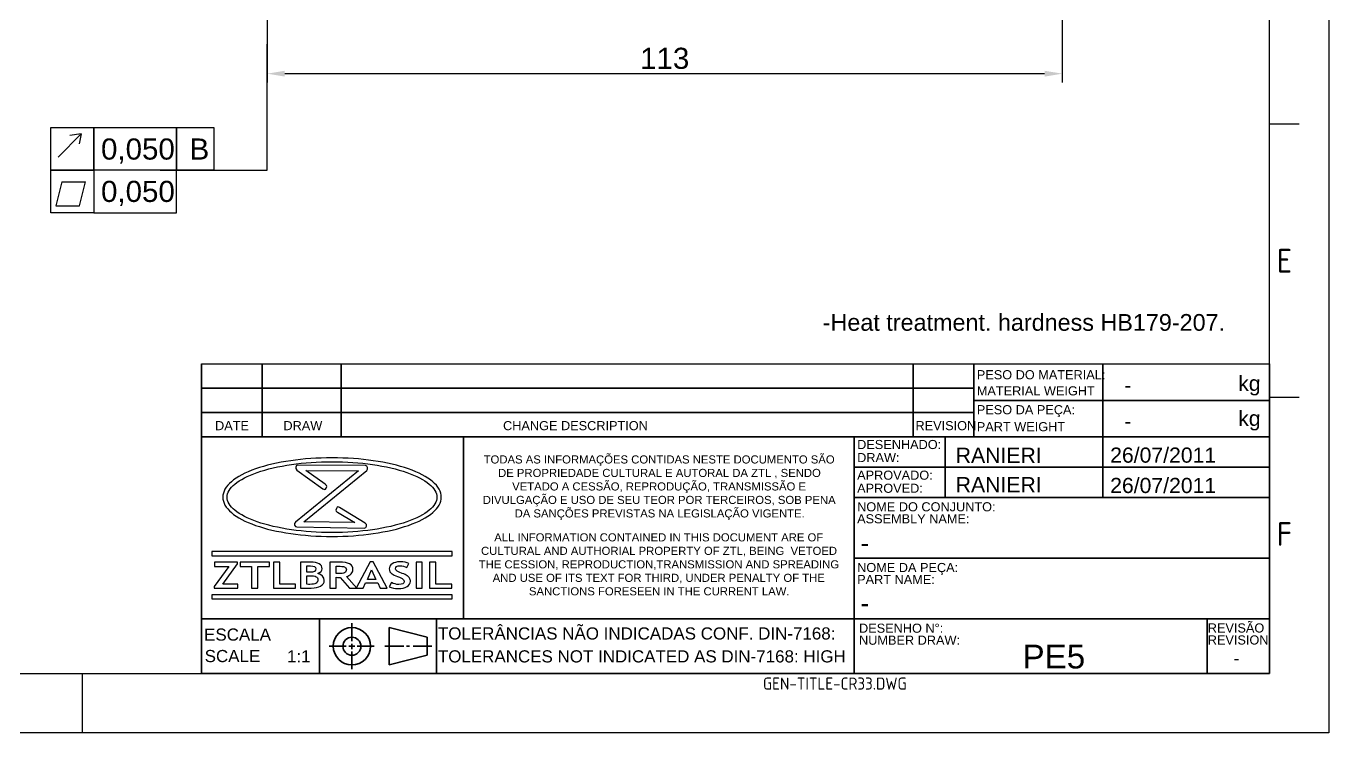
# Model space of a CAD drawing. Header units: millimetres. Extents: x 2469 to 2824, y 1131 to 1382.
# Drawn here: x 2638.5 to 2823.7, y 1131.1 to 1231.5 of the extents above; entities that cross this region are included whole.
import ezdxf
from ezdxf.enums import TextEntityAlignment as Align

# ---------------------------------------------------------------- set-up
doc = ezdxf.new("R2010")
doc.units = ezdxf.units.MM
doc.linetypes.add('ACAD_ISO02W100', pattern=[15, 12, -3])
doc.linetypes.add('ACAD_ISO05W100', pattern=[33, 24, -3, 0, -3, 0, -3])
for name, color, linetype, lineweight in [('AM_5', 5, 'Continuous', 25), ('AM_8', 40, 'ACAD_ISO02W100', 35), ('AM_BOR', 2, 'ACAD_ISO05W100', 35)]:
    doc.layers.add(name, color=color, linetype=linetype, lineweight=lineweight)
doc.layers.add('Camada 1', color=7, linetype='Continuous')
doc.styles.add('ACISOTS', font='isocp.shx', dxfattribs={"height": 1})
doc.styles.get("Standard").update_dxf_attribs({"font": 'arial.ttf'})
doc.dimstyles.new('ISO-25', dxfattribs={"dimtxt": 3, "dimasz": 2.5, "dimexe": 1.25, "dimexo": 0.625, "dimtad": 1, "dimtxsty": 'Standard', "dimcen": 2.5, "dimadec": 0, "dimazin": 0, "dimtfac": 1, "dimtmove": 0, "dimatfit": 3, "dimfxl": 1, "dimarcsym": 0})

# ---------------------------------------------------------------- blocks, each defined once
blk = doc.blocks.new('A3 ZTL')
for p, q in [((401.17, 9.78), (401.17, 280.82)), ((19.57, 9.78), (401.17, 9.78))]:
    blk.add_line(p, q)
at = {"layer": 'AM_BOR', "color": 135, "linetype": 'Continuous', "lineweight": 25}
for p, q in [((410.96, 290.61), (410.96, 0)), ((410.96, 0), (0, 0))]:
    blk.add_line(p, q, dxfattribs=at)
at = {"layer": 'AM_BOR', "color": 135, "lineweight": 25}
for p, q in [((406.07, 100.29), (401.17, 100.29)), ((406.07, 55.28), (401.17, 55.28)), ((205.48, 9.78), (205.48, 0))]:
    blk.add_line(p, q, dxfattribs=at)
at = {"layer": 'AM_BOR', "color": 135, "lineweight": 25, "style": 'ACISOTS'}
for s, p in [('E', (403.62, 77.79)), ('F', (403.62, 32.78))]:
    blk.add_text(s, height=3.91, dxfattribs=at).set_placement(p, align=Align.MIDDLE)
blk = doc.blocks.new('*D39')
at = {"layer": 'AM_5', "color": 0, "lineweight": -2, "transparency": 16777216}
for p, q in [((2785.8, 1262.99), (2785.8, 1223.49)), ((2672.8, 1234.63), (2672.8, 1223.49)), ((2675.3, 1224.74), (2783.3, 1224.74))]:
    blk.add_line(p, q, dxfattribs=at)
at = {"layer": 'AM_5', "color": 0, "transparency": 16777216}
for points in [[(2675.3, 1225.15), (2675.3, 1224.32), (2672.8, 1224.74)], [(2783.3, 1225.15), (2783.3, 1224.32), (2785.8, 1224.74)]]:
    blk.add_solid(points, dxfattribs=at)
at = {"layer": 'Defpoints', "color": 0, "transparency": 16777216}
for p in [(2785.8, 1263.62), (2672.8, 1235.26), (2785.8, 1224.74)]:
    blk.add_point(p, dxfattribs=at)
at = {"layer": 'AM_5', "color": 0, "transparency": 16777216, "insert": (2729.3, 1226.9), "char_height": 3, "attachment_point": 5}
blk.add_mtext('113', dxfattribs=at)

msp = doc.modelspace()

# ---------------------------------------------------------------- linework, layer by layer
at = {"linetype": 'Continuous'}
msp.add_line((2663.474, 1183.491), (2815.272, 1183.491), dxfattribs=at)
at = {"layer": 'AM_5'}
for p, q in [((2672.805, 1211.043), (2672.805, 1228.925)), ((2657.605, 1211.043), (2672.805, 1211.043))]:
    msp.add_line(p, q, dxfattribs=at)
at = {"layer": 'AM_5', "lineweight": 25}
for p, q in [((2646.339, 1216.191), (2643.097, 1212.869)), ((2646.339, 1216.191), (2644.749, 1215.957)), ((2646.339, 1216.191), (2646.084, 1214.76)), ((2643.585, 1209.353), (2642.74, 1205.973)), ((2643.585, 1209.353), (2646.965, 1209.353)), ((2646.12, 1205.973), (2646.965, 1209.353)), ((2642.74, 1205.973), (2646.12, 1205.973))]:
    msp.add_line(p, q, dxfattribs=at)
for points in [[(2642.064, 1217.078), (2648.148, 1217.078), (2648.148, 1211.043), (2642.064, 1211.043)], [(2648.148, 1217.078), (2659.921, 1217.078), (2659.921, 1211.043), (2648.148, 1211.043)], [(2659.921, 1217.078), (2665.205, 1217.078), (2665.205, 1211.043), (2659.921, 1211.043)], [(2642.064, 1211.043), (2648.148, 1211.043), (2648.148, 1204.959), (2642.064, 1204.959)], [(2648.148, 1204.959), (2659.921, 1204.959), (2659.921, 1211.043), (2648.148, 1211.043)]]:
    msp.add_lwpolyline(points, close=True, dxfattribs=at)
at = {"layer": 'AM_8', "color": 0, "linetype": 'Continuous'}
for p, q in [((2663.474, 1183.491), (2663.474, 1139.504)), ((2672.099, 1183.491), (2672.099, 1173.141)), ((2683.311, 1183.491), (2683.311, 1173.141)), ((2764.599, 1183.491), (2764.599, 1173.141)), ((2773.224, 1173.141), (2773.224, 1183.491)), ((2791.553, 1183.491), (2791.553, 1178.316)), ((2815.272, 1139.504), (2815.272, 1183.491)), ((2773.224, 1180.041), (2663.474, 1180.041)), ((2773.224, 1178.316), (2815.272, 1178.316)), ((2791.553, 1178.316), (2791.553, 1173.141)), ((2663.474, 1176.591), (2773.224, 1176.591)), ((2663.474, 1173.141), (2754.898, 1173.141)), ((2700.688, 1173.141), (2700.688, 1147.267)), ((2754.898, 1173.141), (2815.272, 1173.141)), ((2756.214, 1173.141), (2756.214, 1156.754)), ((2769.145, 1173.173), (2769.145, 1164.548)), ((2791.553, 1173.141), (2791.553, 1164.517)), ((2756.214, 1168.829), (2815.272, 1168.829)), ((2756.214, 1164.517), (2815.272, 1164.517)), ((2756.214, 1156.754), (2756.214, 1147.267)), ((2756.214, 1155.892), (2815.272, 1155.892)), ((2754.898, 1147.267), (2663.474, 1147.267)), ((2680.236, 1147.267), (2680.236, 1139.504)), ((2684.832, 1146.644), (2684.832, 1144.085)), ((2696.845, 1147.267), (2696.845, 1139.504)), ((2754.898, 1147.267), (2806.647, 1147.267)), ((2756.214, 1139.504), (2756.214, 1147.267)), ((2806.379, 1147.267), (2806.379, 1139.504)), ((2815.272, 1147.267), (2806.647, 1147.267)), ((2695.554, 1144.665), (2690.128, 1146.041)), ((2690.128, 1146.041), (2690.128, 1140.731)), ((2695.554, 1144.665), (2695.554, 1142.106)), ((2681.588, 1143.386), (2684.023, 1143.386)), ((2684.393, 1143.386), (2685.25, 1143.386)), ((2684.832, 1143.729), (2684.832, 1142.965)), ((2685.579, 1143.386), (2687.999, 1143.386)), ((2689.537, 1143.386), (2692.204, 1143.386)), ((2692.615, 1143.386), (2693.044, 1143.386)), ((2693.541, 1143.386), (2696.183, 1143.386)), ((2684.832, 1142.622), (2684.832, 1140.127)), ((2695.554, 1142.106), (2690.128, 1140.731)), ((2663.474, 1139.504), (2815.272, 1139.504))]:
    msp.add_line(p, q, dxfattribs=at)
for radius in [2.655, 1.28]:
    msp.add_circle((2684.832, 1143.386), radius, dxfattribs=at)
at = {"layer": 'Camada 1'}
for points, knots in [([(2682.009, 1170.154), (2684.082, 1170.154), (2686.063, 1170.009), (2687.873, 1169.746), (2687.873, 1169.746), (2689.754, 1169.473), (2691.451, 1169.072), (2692.874, 1168.576), (2692.874, 1168.576), (2694.334, 1168.066), (2695.513, 1167.451), (2696.319, 1166.762), (2696.319, 1166.762), (2697.103, 1166.092), (2697.536, 1165.35), (2697.536, 1164.567), (2697.536, 1164.567), (2697.536, 1163.783), (2697.103, 1163.041), (2696.319, 1162.371), (2696.319, 1162.371), (2695.513, 1161.682), (2694.334, 1161.067), (2692.874, 1160.557), (2692.874, 1160.557), (2691.451, 1160.06), (2689.754, 1159.66), (2687.873, 1159.387), (2687.873, 1159.387), (2686.063, 1159.124), (2684.082, 1158.979), (2682.009, 1158.979), (2682.009, 1158.979), (2679.936, 1158.979), (2677.955, 1159.124), (2676.145, 1159.387), (2676.145, 1159.387), (2674.264, 1159.66), (2672.567, 1160.06), (2671.145, 1160.557), (2671.145, 1160.557), (2669.684, 1161.067), (2668.506, 1161.682), (2667.7, 1162.371), (2667.7, 1162.371), (2666.915, 1163.041), (2666.482, 1163.783), (2666.482, 1164.567), (2666.482, 1164.567), (2666.482, 1165.35), (2666.915, 1166.092), (2667.7, 1166.762), (2667.7, 1166.762), (2668.506, 1167.451), (2669.684, 1168.066), (2671.145, 1168.576), (2671.145, 1168.576), (2672.567, 1169.072), (2674.264, 1169.473), (2676.145, 1169.746), (2676.145, 1169.746), (2677.955, 1170.009), (2679.936, 1170.154), (2682.009, 1170.154)], [0, 0, 0, 0, 0.0588235, 0.0588235, 0.0588235, 0.0588235, 0.1176471, 0.1176471, 0.1176471, 0.1176471, 0.1764706, 0.1764706, 0.1764706, 0.1764706, 0.2352941, 0.2352941, 0.2352941, 0.2352941, 0.2941176, 0.2941176, 0.2941176, 0.2941176, 0.3529412, 0.3529412, 0.3529412, 0.3529412, 0.4117647, 0.4117647, 0.4117647, 0.4117647, 0.4705882, 0.4705882, 0.4705882, 0.4705882, 0.5294118, 0.5294118, 0.5294118, 0.5294118, 0.5882353, 0.5882353, 0.5882353, 0.5882353, 0.6470588, 0.6470588, 0.6470588, 0.6470588, 0.7058824, 0.7058824, 0.7058824, 0.7058824, 0.7647059, 0.7647059, 0.7647059, 0.7647059, 0.8235294, 0.8235294, 0.8235294, 0.8235294, 0.8823529, 0.8823529, 0.8823529, 0.8823529, 1, 1, 1, 1]), ([(2682.009, 1169.603), (2679.972, 1169.603), (2678.029, 1169.461), (2676.257, 1169.204), (2676.257, 1169.204), (2674.415, 1168.938), (2672.758, 1168.547), (2671.371, 1168.063), (2671.371, 1168.063), (2670.022, 1167.592), (2668.935, 1167.036), (2668.195, 1166.425), (2668.195, 1166.425), (2667.492, 1165.845), (2667.104, 1165.217), (2667.104, 1164.567), (2667.104, 1164.567), (2667.104, 1163.916), (2667.492, 1163.288), (2668.195, 1162.708), (2668.195, 1162.708), (2668.935, 1162.097), (2670.022, 1161.541), (2671.371, 1161.07), (2671.371, 1161.07), (2672.758, 1160.586), (2674.415, 1160.195), (2676.257, 1159.929), (2676.257, 1159.929), (2678.029, 1159.672), (2679.972, 1159.53), (2682.009, 1159.53), (2682.009, 1159.53), (2684.046, 1159.53), (2685.989, 1159.672), (2687.762, 1159.929), (2687.762, 1159.929), (2689.603, 1160.195), (2691.26, 1160.586), (2692.647, 1161.07), (2692.647, 1161.07), (2693.996, 1161.541), (2695.083, 1162.097), (2695.824, 1162.708), (2695.824, 1162.708), (2696.527, 1163.288), (2696.915, 1163.916), (2696.915, 1164.567), (2696.915, 1164.567), (2696.915, 1165.217), (2696.527, 1165.845), (2695.824, 1166.425), (2695.824, 1166.425), (2695.083, 1167.036), (2693.996, 1167.592), (2692.647, 1168.063), (2692.647, 1168.063), (2691.26, 1168.547), (2689.603, 1168.938), (2687.762, 1169.204), (2687.762, 1169.204), (2685.989, 1169.461), (2684.046, 1169.603), (2682.009, 1169.603)], [0, 0, 0, 0, 0.0588235, 0.0588235, 0.0588235, 0.0588235, 0.1176471, 0.1176471, 0.1176471, 0.1176471, 0.1764706, 0.1764706, 0.1764706, 0.1764706, 0.2352941, 0.2352941, 0.2352941, 0.2352941, 0.2941176, 0.2941176, 0.2941176, 0.2941176, 0.3529412, 0.3529412, 0.3529412, 0.3529412, 0.4117647, 0.4117647, 0.4117647, 0.4117647, 0.4705882, 0.4705882, 0.4705882, 0.4705882, 0.5294118, 0.5294118, 0.5294118, 0.5294118, 0.5882353, 0.5882353, 0.5882353, 0.5882353, 0.6470588, 0.6470588, 0.6470588, 0.6470588, 0.7058824, 0.7058824, 0.7058824, 0.7058824, 0.7647059, 0.7647059, 0.7647059, 0.7647059, 0.8235294, 0.8235294, 0.8235294, 0.8235294, 0.8823529, 0.8823529, 0.8823529, 0.8823529, 1, 1, 1, 1]), ([(2680.718, 1165.756), (2680.718, 1165.756), (2676.998, 1168.422), (2676.998, 1168.422), (2676.998, 1168.422), (2676.721, 1168.62), (2676.833, 1169.124), (2677.16, 1169.121), (2677.16, 1169.121), (2677.16, 1169.121), (2686.767, 1169.044), (2686.767, 1169.044), (2686.767, 1169.044), (2687.082, 1169.042), (2687.199, 1168.566), (2686.942, 1168.356), (2686.942, 1168.356), (2686.942, 1168.356), (2677.998, 1161.069), (2677.998, 1161.069), (2677.998, 1161.069), (2677.998, 1161.069), (2685.247, 1160.953), (2685.247, 1160.953), (2685.247, 1160.953), (2685.247, 1160.953), (2682.809, 1162.422), (2682.809, 1162.422), (2682.809, 1162.422), (2682.648, 1162.518), (2682.488, 1162.615), (2682.628, 1162.95), (2682.628, 1162.95), (2682.768, 1163.285), (2682.928, 1163.189), (2683.088, 1163.092), (2683.088, 1163.092), (2683.088, 1163.092), (2686.744, 1160.89), (2686.744, 1160.89), (2686.744, 1160.89), (2687.043, 1160.71), (2686.937, 1160.173), (2686.6, 1160.179), (2686.6, 1160.179), (2686.6, 1160.179), (2676.993, 1160.333), (2676.993, 1160.333), (2676.993, 1160.333), (2676.678, 1160.338), (2676.563, 1160.812), (2676.82, 1161.021), (2676.82, 1161.021), (2676.82, 1161.021), (2685.755, 1168.3), (2685.755, 1168.3), (2685.755, 1168.3), (2685.755, 1168.3), (2678.308, 1168.36), (2678.308, 1168.36), (2678.308, 1168.36), (2678.308, 1168.36), (2681.039, 1166.403), (2681.039, 1166.403), (2681.039, 1166.403), (2681.191, 1166.294), (2681.343, 1166.185), (2681.183, 1165.861), (2681.183, 1165.861), (2681.022, 1165.538), (2680.87, 1165.647), (2680.718, 1165.756)], [0, 0, 0, 0, 0.0526316, 0.0526316, 0.0526316, 0.0526316, 0.1052632, 0.1052632, 0.1052632, 0.1052632, 0.1578947, 0.1578947, 0.1578947, 0.1578947, 0.2105263, 0.2105263, 0.2105263, 0.2105263, 0.2631579, 0.2631579, 0.2631579, 0.2631579, 0.3157895, 0.3157895, 0.3157895, 0.3157895, 0.3684211, 0.3684211, 0.3684211, 0.3684211, 0.4210526, 0.4210526, 0.4210526, 0.4210526, 0.4736842, 0.4736842, 0.4736842, 0.4736842, 0.5263158, 0.5263158, 0.5263158, 0.5263158, 0.5789474, 0.5789474, 0.5789474, 0.5789474, 0.6315789, 0.6315789, 0.6315789, 0.6315789, 0.6842105, 0.6842105, 0.6842105, 0.6842105, 0.7368421, 0.7368421, 0.7368421, 0.7368421, 0.7894737, 0.7894737, 0.7894737, 0.7894737, 0.8421053, 0.8421053, 0.8421053, 0.8421053, 0.8947368, 0.8947368, 0.8947368, 0.8947368, 1, 1, 1, 1]), ([(2664.997, 1156.823), (2664.997, 1156.823), (2699.021, 1156.823), (2699.021, 1156.823), (2699.021, 1156.823), (2699.021, 1156.823), (2699.088, 1156.823), (2699.088, 1156.823), (2699.088, 1156.823), (2699.088, 1156.823), (2699.088, 1156.756), (2699.088, 1156.756), (2699.088, 1156.756), (2699.088, 1156.756), (2699.088, 1156.313), (2699.088, 1156.313), (2699.088, 1156.313), (2699.088, 1156.313), (2699.088, 1156.246), (2699.088, 1156.246), (2699.088, 1156.246), (2699.088, 1156.246), (2699.021, 1156.246), (2699.021, 1156.246), (2699.021, 1156.246), (2699.021, 1156.246), (2664.997, 1156.246), (2664.997, 1156.246), (2664.997, 1156.246), (2664.997, 1156.246), (2664.93, 1156.246), (2664.93, 1156.246), (2664.93, 1156.246), (2664.93, 1156.246), (2664.93, 1156.313), (2664.93, 1156.313), (2664.93, 1156.313), (2664.93, 1156.313), (2664.93, 1156.756), (2664.93, 1156.756), (2664.93, 1156.756), (2664.93, 1156.756), (2664.93, 1156.823), (2664.93, 1156.823), (2664.93, 1156.823), (2664.93, 1156.823), (2664.997, 1156.823), (2664.997, 1156.823)], [0, 0, 0, 0, 0.0769231, 0.0769231, 0.0769231, 0.0769231, 0.1538462, 0.1538462, 0.1538462, 0.1538462, 0.2307692, 0.2307692, 0.2307692, 0.2307692, 0.3076923, 0.3076923, 0.3076923, 0.3076923, 0.3846154, 0.3846154, 0.3846154, 0.3846154, 0.4615385, 0.4615385, 0.4615385, 0.4615385, 0.5384615, 0.5384615, 0.5384615, 0.5384615, 0.6153846, 0.6153846, 0.6153846, 0.6153846, 0.6923077, 0.6923077, 0.6923077, 0.6923077, 0.7692308, 0.7692308, 0.7692308, 0.7692308, 0.8461538, 0.8461538, 0.8461538, 0.8461538, 1, 1, 1, 1]), ([(2665.269, 1151.645), (2665.269, 1151.645), (2665.269, 1151.855), (2665.269, 1151.855), (2665.269, 1151.855), (2665.269, 1151.855), (2667.35, 1154.733), (2667.35, 1154.733), (2667.35, 1154.733), (2667.35, 1154.733), (2665.304, 1154.733), (2665.304, 1154.733), (2665.304, 1154.733), (2665.304, 1154.733), (2665.304, 1155.312), (2665.304, 1155.312), (2665.304, 1155.312), (2665.304, 1155.312), (2668.557, 1155.312), (2668.557, 1155.312), (2668.557, 1155.312), (2668.557, 1155.312), (2668.557, 1155.101), (2668.557, 1155.101), (2668.557, 1155.101), (2668.557, 1155.101), (2666.469, 1152.223), (2666.469, 1152.223), (2666.469, 1152.223), (2666.469, 1152.223), (2668.631, 1152.223), (2668.631, 1152.223), (2668.631, 1152.223), (2668.631, 1152.223), (2668.631, 1151.645), (2668.631, 1151.645), (2668.631, 1151.645), (2668.631, 1151.645), (2665.269, 1151.645), (2665.269, 1151.645)], [0, 0, 0, 0, 0.0909091, 0.0909091, 0.0909091, 0.0909091, 0.1818182, 0.1818182, 0.1818182, 0.1818182, 0.2727273, 0.2727273, 0.2727273, 0.2727273, 0.3636364, 0.3636364, 0.3636364, 0.3636364, 0.4545455, 0.4545455, 0.4545455, 0.4545455, 0.5454545, 0.5454545, 0.5454545, 0.5454545, 0.6363636, 0.6363636, 0.6363636, 0.6363636, 0.7272727, 0.7272727, 0.7272727, 0.7272727, 0.8181818, 0.8181818, 0.8181818, 0.8181818, 1, 1, 1, 1]), ([(2671.445, 1154.733), (2671.445, 1154.733), (2671.445, 1151.645), (2671.445, 1151.645), (2671.445, 1151.645), (2671.445, 1151.645), (2670.559, 1151.645), (2670.559, 1151.645), (2670.559, 1151.645), (2670.559, 1151.645), (2670.559, 1154.733), (2670.559, 1154.733), (2670.559, 1154.733), (2670.559, 1154.733), (2668.972, 1154.733), (2668.972, 1154.733), (2668.972, 1154.733), (2668.972, 1154.733), (2668.972, 1155.312), (2668.972, 1155.312), (2668.972, 1155.312), (2668.972, 1155.312), (2673.103, 1155.312), (2673.103, 1155.312), (2673.103, 1155.312), (2673.103, 1155.312), (2673.103, 1154.733), (2673.103, 1154.733), (2673.103, 1154.733), (2673.103, 1154.733), (2671.445, 1154.733), (2671.445, 1154.733)], [0, 0, 0, 0, 0.1111111, 0.1111111, 0.1111111, 0.1111111, 0.2222222, 0.2222222, 0.2222222, 0.2222222, 0.3333333, 0.3333333, 0.3333333, 0.3333333, 0.4444444, 0.4444444, 0.4444444, 0.4444444, 0.5555556, 0.5555556, 0.5555556, 0.5555556, 0.6666667, 0.6666667, 0.6666667, 0.6666667, 0.7777778, 0.7777778, 0.7777778, 0.7777778, 1, 1, 1, 1]), ([(2673.682, 1151.645), (2673.682, 1151.645), (2673.682, 1155.312), (2673.682, 1155.312), (2673.682, 1155.312), (2673.682, 1155.312), (2674.568, 1155.312), (2674.568, 1155.312), (2674.568, 1155.312), (2674.568, 1155.312), (2674.568, 1152.223), (2674.568, 1152.223), (2674.568, 1152.223), (2674.568, 1152.223), (2676.824, 1152.223), (2676.824, 1152.223), (2676.824, 1152.223), (2676.824, 1152.223), (2676.824, 1151.645), (2676.824, 1151.645), (2676.824, 1151.645), (2676.824, 1151.645), (2673.682, 1151.645), (2673.682, 1151.645)], [0, 0, 0, 0, 0.1428571, 0.1428571, 0.1428571, 0.1428571, 0.2857143, 0.2857143, 0.2857143, 0.2857143, 0.4285714, 0.4285714, 0.4285714, 0.4285714, 0.5714286, 0.5714286, 0.5714286, 0.5714286, 0.7142857, 0.7142857, 0.7142857, 0.7142857, 1, 1, 1, 1]), ([(2679.065, 1151.645), (2679.065, 1151.645), (2677.538, 1151.645), (2677.538, 1151.645), (2677.538, 1151.645), (2677.538, 1151.645), (2677.538, 1155.309), (2677.538, 1155.309), (2677.538, 1155.309), (2678.211, 1155.332), (2678.682, 1155.344), (2678.952, 1155.344), (2678.952, 1155.344), (2679.47, 1155.344), (2679.875, 1155.263), (2680.167, 1155.1), (2680.167, 1155.1), (2680.459, 1154.937), (2680.604, 1154.705), (2680.604, 1154.403), (2680.604, 1154.403), (2680.604, 1154.113), (2680.395, 1153.883), (2679.977, 1153.715), (2679.977, 1153.715), (2680.597, 1153.556), (2680.907, 1153.229), (2680.907, 1152.733), (2680.907, 1152.733), (2680.907, 1152.4), (2680.735, 1152.135), (2680.394, 1151.938), (2680.394, 1151.938), (2680.051, 1151.743), (2679.608, 1151.645), (2679.065, 1151.645)], [0, 0, 0, 0, 0.1, 0.1, 0.1, 0.1, 0.2, 0.2, 0.2, 0.2, 0.3, 0.3, 0.3, 0.3, 0.4, 0.4, 0.4, 0.4, 0.5, 0.5, 0.5, 0.5, 0.6, 0.6, 0.6, 0.6, 0.7, 0.7, 0.7, 0.7, 0.8, 0.8, 0.8, 0.8, 1, 1, 1, 1]), ([(2678.424, 1154.789), (2678.424, 1154.789), (2678.424, 1153.91), (2678.424, 1153.91), (2678.424, 1153.91), (2678.56, 1153.904), (2678.703, 1153.9), (2678.853, 1153.9), (2678.853, 1153.9), (2679.43, 1153.9), (2679.718, 1154.059), (2679.718, 1154.378), (2679.718, 1154.378), (2679.718, 1154.66), (2679.456, 1154.801), (2678.932, 1154.801), (2678.932, 1154.801), (2678.794, 1154.801), (2678.624, 1154.796), (2678.424, 1154.789)], [0, 0, 0, 0, 0.1666667, 0.1666667, 0.1666667, 0.1666667, 0.3333333, 0.3333333, 0.3333333, 0.3333333, 0.5, 0.5, 0.5, 0.5, 0.6666667, 0.6666667, 0.6666667, 0.6666667, 1, 1, 1, 1]), ([(2684.504, 1151.645), (2684.504, 1151.645), (2683.173, 1153.159), (2683.173, 1153.159), (2683.173, 1153.159), (2683.039, 1153.16), (2682.852, 1153.166), (2682.61, 1153.177), (2682.61, 1153.177), (2682.61, 1153.177), (2682.61, 1151.645), (2682.61, 1151.645), (2682.61, 1151.645), (2682.61, 1151.645), (2681.69, 1151.645), (2681.69, 1151.645), (2681.69, 1151.645), (2681.69, 1151.645), (2681.69, 1155.312), (2681.69, 1155.312), (2681.69, 1155.312), (2681.74, 1155.312), (2681.932, 1155.318), (2682.267, 1155.33), (2682.267, 1155.33), (2682.6, 1155.343), (2682.869, 1155.349), (2683.074, 1155.349), (2683.074, 1155.349), (2684.341, 1155.349), (2684.975, 1154.989), (2684.975, 1154.268), (2684.975, 1154.268), (2684.975, 1154.051), (2684.886, 1153.853), (2684.712, 1153.675), (2684.712, 1153.675), (2684.538, 1153.496), (2684.317, 1153.37), (2684.052, 1153.297), (2684.052, 1153.297), (2684.052, 1153.297), (2685.526, 1151.645), (2685.526, 1151.645), (2685.526, 1151.645), (2685.526, 1151.645), (2684.504, 1151.645), (2684.504, 1151.645)], [0, 0, 0, 0, 0.0769231, 0.0769231, 0.0769231, 0.0769231, 0.1538462, 0.1538462, 0.1538462, 0.1538462, 0.2307692, 0.2307692, 0.2307692, 0.2307692, 0.3076923, 0.3076923, 0.3076923, 0.3076923, 0.3846154, 0.3846154, 0.3846154, 0.3846154, 0.4615385, 0.4615385, 0.4615385, 0.4615385, 0.5384615, 0.5384615, 0.5384615, 0.5384615, 0.6153846, 0.6153846, 0.6153846, 0.6153846, 0.6923077, 0.6923077, 0.6923077, 0.6923077, 0.7692308, 0.7692308, 0.7692308, 0.7692308, 0.8461538, 0.8461538, 0.8461538, 0.8461538, 1, 1, 1, 1]), ([(2682.61, 1154.746), (2682.61, 1154.746), (2682.61, 1153.728), (2682.61, 1153.728), (2682.61, 1153.728), (2682.774, 1153.717), (2682.899, 1153.712), (2682.985, 1153.712), (2682.985, 1153.712), (2683.355, 1153.712), (2683.626, 1153.751), (2683.797, 1153.828), (2683.797, 1153.828), (2683.969, 1153.904), (2684.055, 1154.053), (2684.055, 1154.275), (2684.055, 1154.275), (2684.055, 1154.456), (2683.963, 1154.582), (2683.778, 1154.653), (2683.778, 1154.653), (2683.595, 1154.725), (2683.305, 1154.761), (2682.91, 1154.761), (2682.91, 1154.761), (2682.814, 1154.761), (2682.714, 1154.756), (2682.61, 1154.746)], [0, 0, 0, 0, 0.125, 0.125, 0.125, 0.125, 0.25, 0.25, 0.25, 0.25, 0.375, 0.375, 0.375, 0.375, 0.5, 0.5, 0.5, 0.5, 0.625, 0.625, 0.625, 0.625, 0.75, 0.75, 0.75, 0.75, 1, 1, 1, 1]), ([(2688.864, 1151.645), (2688.864, 1151.645), (2688.5, 1152.388), (2688.5, 1152.388), (2688.5, 1152.388), (2688.5, 1152.388), (2686.79, 1152.388), (2686.79, 1152.388), (2686.79, 1152.388), (2686.79, 1152.388), (2686.442, 1151.645), (2686.442, 1151.645), (2686.442, 1151.645), (2686.442, 1151.645), (2685.458, 1151.645), (2685.458, 1151.645), (2685.458, 1151.645), (2685.458, 1151.645), (2687.448, 1155.362), (2687.448, 1155.362), (2687.448, 1155.362), (2687.448, 1155.362), (2687.836, 1155.362), (2687.836, 1155.362), (2687.836, 1155.362), (2687.836, 1155.362), (2689.842, 1151.645), (2689.842, 1151.645), (2689.842, 1151.645), (2689.842, 1151.645), (2688.864, 1151.645), (2688.864, 1151.645)], [0, 0, 0, 0, 0.1111111, 0.1111111, 0.1111111, 0.1111111, 0.2222222, 0.2222222, 0.2222222, 0.2222222, 0.3333333, 0.3333333, 0.3333333, 0.3333333, 0.4444444, 0.4444444, 0.4444444, 0.4444444, 0.5555556, 0.5555556, 0.5555556, 0.5555556, 0.6666667, 0.6666667, 0.6666667, 0.6666667, 0.7777778, 0.7777778, 0.7777778, 0.7777778, 1, 1, 1, 1]), ([(2687.642, 1154.24), (2687.642, 1154.24), (2687.042, 1152.886), (2687.042, 1152.886), (2687.042, 1152.886), (2687.042, 1152.886), (2688.241, 1152.886), (2688.241, 1152.886), (2688.241, 1152.886), (2688.241, 1152.886), (2687.642, 1154.24), (2687.642, 1154.24)], [0, 0, 0, 0, 0.25, 0.25, 0.25, 0.25, 0.5, 0.5, 0.5, 0.5, 1, 1, 1, 1]), ([(2690.131, 1151.847), (2690.131, 1151.847), (2690.459, 1152.431), (2690.459, 1152.431), (2690.459, 1152.431), (2690.808, 1152.25), (2691.152, 1152.161), (2691.491, 1152.161), (2691.491, 1152.161), (2692.012, 1152.161), (2692.271, 1152.294), (2692.271, 1152.56), (2692.271, 1152.56), (2692.271, 1152.686), (2692.209, 1152.805), (2692.087, 1152.919), (2692.087, 1152.919), (2691.965, 1153.032), (2691.712, 1153.159), (2691.329, 1153.3), (2691.329, 1153.3), (2690.947, 1153.441), (2690.688, 1153.558), (2690.556, 1153.648), (2690.556, 1153.648), (2690.423, 1153.74), (2690.321, 1153.847), (2690.249, 1153.973), (2690.249, 1153.973), (2690.178, 1154.098), (2690.142, 1154.236), (2690.142, 1154.388), (2690.142, 1154.388), (2690.142, 1154.672), (2690.284, 1154.907), (2690.566, 1155.094), (2690.566, 1155.094), (2690.849, 1155.281), (2691.212, 1155.374), (2691.655, 1155.374), (2691.655, 1155.374), (2692.231, 1155.374), (2692.655, 1155.295), (2692.926, 1155.136), (2692.926, 1155.136), (2692.926, 1155.136), (2692.656, 1154.576), (2692.656, 1154.576), (2692.656, 1154.576), (2692.345, 1154.739), (2692.016, 1154.821), (2691.672, 1154.821), (2691.672, 1154.821), (2691.467, 1154.821), (2691.309, 1154.781), (2691.197, 1154.702), (2691.197, 1154.702), (2691.084, 1154.623), (2691.028, 1154.52), (2691.028, 1154.393), (2691.028, 1154.393), (2691.028, 1154.183), (2691.344, 1153.964), (2691.978, 1153.737), (2691.978, 1153.737), (2692.312, 1153.617), (2692.552, 1153.506), (2692.7, 1153.405), (2692.7, 1153.405), (2692.848, 1153.305), (2692.96, 1153.187), (2693.037, 1153.053), (2693.037, 1153.053), (2693.115, 1152.919), (2693.153, 1152.768), (2693.153, 1152.603), (2693.153, 1152.603), (2693.153, 1152.306), (2692.994, 1152.061), (2692.674, 1151.87), (2692.674, 1151.87), (2692.356, 1151.678), (2691.928, 1151.582), (2691.392, 1151.582), (2691.392, 1151.582), (2690.927, 1151.582), (2690.507, 1151.67), (2690.131, 1151.847)], [0, 0, 0, 0, 0.0434783, 0.0434783, 0.0434783, 0.0434783, 0.0869565, 0.0869565, 0.0869565, 0.0869565, 0.1304348, 0.1304348, 0.1304348, 0.1304348, 0.173913, 0.173913, 0.173913, 0.173913, 0.2173913, 0.2173913, 0.2173913, 0.2173913, 0.2608696, 0.2608696, 0.2608696, 0.2608696, 0.3043478, 0.3043478, 0.3043478, 0.3043478, 0.3478261, 0.3478261, 0.3478261, 0.3478261, 0.3913043, 0.3913043, 0.3913043, 0.3913043, 0.4347826, 0.4347826, 0.4347826, 0.4347826, 0.4782609, 0.4782609, 0.4782609, 0.4782609, 0.5217391, 0.5217391, 0.5217391, 0.5217391, 0.5652174, 0.5652174, 0.5652174, 0.5652174, 0.6086957, 0.6086957, 0.6086957, 0.6086957, 0.6521739, 0.6521739, 0.6521739, 0.6521739, 0.6956522, 0.6956522, 0.6956522, 0.6956522, 0.7391304, 0.7391304, 0.7391304, 0.7391304, 0.7826087, 0.7826087, 0.7826087, 0.7826087, 0.826087, 0.826087, 0.826087, 0.826087, 0.8695652, 0.8695652, 0.8695652, 0.8695652, 0.9130435, 0.9130435, 0.9130435, 0.9130435, 1, 1, 1, 1]), ([(2693.953, 1151.645), (2693.953, 1151.645), (2693.953, 1155.312), (2693.953, 1155.312), (2693.953, 1155.312), (2693.953, 1155.312), (2694.839, 1155.312), (2694.839, 1155.312), (2694.839, 1155.312), (2694.839, 1155.312), (2694.839, 1151.645), (2694.839, 1151.645), (2694.839, 1151.645), (2694.839, 1151.645), (2693.953, 1151.645), (2693.953, 1151.645)], [0, 0, 0, 0, 0.2, 0.2, 0.2, 0.2, 0.4, 0.4, 0.4, 0.4, 0.6, 0.6, 0.6, 0.6, 1, 1, 1, 1]), ([(2695.878, 1151.645), (2695.878, 1151.645), (2695.878, 1155.312), (2695.878, 1155.312), (2695.878, 1155.312), (2695.878, 1155.312), (2696.764, 1155.312), (2696.764, 1155.312), (2696.764, 1155.312), (2696.764, 1155.312), (2696.764, 1152.223), (2696.764, 1152.223), (2696.764, 1152.223), (2696.764, 1152.223), (2699.019, 1152.223), (2699.019, 1152.223), (2699.019, 1152.223), (2699.019, 1152.223), (2699.019, 1151.645), (2699.019, 1151.645), (2699.019, 1151.645), (2699.019, 1151.645), (2695.878, 1151.645), (2695.878, 1151.645)], [0, 0, 0, 0, 0.1428571, 0.1428571, 0.1428571, 0.1428571, 0.2857143, 0.2857143, 0.2857143, 0.2857143, 0.4285714, 0.4285714, 0.4285714, 0.4285714, 0.5714286, 0.5714286, 0.5714286, 0.5714286, 0.7142857, 0.7142857, 0.7142857, 0.7142857, 1, 1, 1, 1]), ([(2678.424, 1153.402), (2678.424, 1153.402), (2678.424, 1152.191), (2678.424, 1152.191), (2678.424, 1152.191), (2678.603, 1152.179), (2678.748, 1152.173), (2678.86, 1152.173), (2678.86, 1152.173), (2679.255, 1152.173), (2679.542, 1152.222), (2679.72, 1152.32), (2679.72, 1152.32), (2679.898, 1152.419), (2679.988, 1152.583), (2679.988, 1152.811), (2679.988, 1152.811), (2679.988, 1153.019), (2679.905, 1153.171), (2679.739, 1153.266), (2679.739, 1153.266), (2679.573, 1153.362), (2679.283, 1153.409), (2678.87, 1153.409), (2678.87, 1153.409), (2678.784, 1153.409), (2678.636, 1153.407), (2678.424, 1153.402)], [0, 0, 0, 0, 0.125, 0.125, 0.125, 0.125, 0.25, 0.25, 0.25, 0.25, 0.375, 0.375, 0.375, 0.375, 0.5, 0.5, 0.5, 0.5, 0.625, 0.625, 0.625, 0.625, 0.75, 0.75, 0.75, 0.75, 1, 1, 1, 1]), ([(2664.997, 1150.709), (2664.997, 1150.709), (2699.021, 1150.709), (2699.021, 1150.709), (2699.021, 1150.709), (2699.021, 1150.709), (2699.088, 1150.709), (2699.088, 1150.709), (2699.088, 1150.709), (2699.088, 1150.709), (2699.088, 1150.642), (2699.088, 1150.642), (2699.088, 1150.642), (2699.088, 1150.642), (2699.088, 1150.2), (2699.088, 1150.2), (2699.088, 1150.2), (2699.088, 1150.2), (2699.088, 1150.133), (2699.088, 1150.133), (2699.088, 1150.133), (2699.088, 1150.133), (2699.021, 1150.133), (2699.021, 1150.133), (2699.021, 1150.133), (2699.021, 1150.133), (2664.997, 1150.133), (2664.997, 1150.133), (2664.997, 1150.133), (2664.997, 1150.133), (2664.93, 1150.133), (2664.93, 1150.133), (2664.93, 1150.133), (2664.93, 1150.133), (2664.93, 1150.2), (2664.93, 1150.2), (2664.93, 1150.2), (2664.93, 1150.2), (2664.93, 1150.642), (2664.93, 1150.642), (2664.93, 1150.642), (2664.93, 1150.642), (2664.93, 1150.709), (2664.93, 1150.709), (2664.93, 1150.709), (2664.93, 1150.709), (2664.997, 1150.709), (2664.997, 1150.709)], [0, 0, 0, 0, 0.0769231, 0.0769231, 0.0769231, 0.0769231, 0.1538462, 0.1538462, 0.1538462, 0.1538462, 0.2307692, 0.2307692, 0.2307692, 0.2307692, 0.3076923, 0.3076923, 0.3076923, 0.3076923, 0.3846154, 0.3846154, 0.3846154, 0.3846154, 0.4615385, 0.4615385, 0.4615385, 0.4615385, 0.5384615, 0.5384615, 0.5384615, 0.5384615, 0.6153846, 0.6153846, 0.6153846, 0.6153846, 0.6923077, 0.6923077, 0.6923077, 0.6923077, 0.7692308, 0.7692308, 0.7692308, 0.7692308, 0.8461538, 0.8461538, 0.8461538, 0.8461538, 1, 1, 1, 1])]:
    msp.add_open_spline(points, degree=3, knots=knots, dxfattribs=at)

# ---------------------------------------------------------------- block references
at = {"linetype": 'ByBlock', "lineweight": 0, "xscale": 0.8624880000000004, "yscale": 0.8624880000000004, "zscale": 0.8624880000000004}
msp.add_blockref('A3 ZTL', (2469.264, 1131.065), dxfattribs=at)

# ---------------------------------------------------------------- texts
at = {"insert": (2751.759, 1190.583), "char_height": 2.376, "width": 58.31297, "attachment_point": 1}
msp.add_mtext('-Heat treatment. hardness HB179-207.', dxfattribs=at)
at = {"color": 0, "linetype": 'Continuous', "char_height": 1.14998, "attachment_point": 1}
for s, width, insert in [('\\pi0.20055;TODAS AS INFORMAÇÕES CONTIDAS NESTE DOCUMENTO SÃO \\P\\pi2.2499;DE PROPRIEDADE CULTURAL E AUTORAL DA ZTL , SENDO \\P\\pi4.2518;VETADO A CESSÃO, REPRODUÇÃO, TRANSMISSÃO E \\P\\pi0.069944;DIVULGAÇÃO E USO DE SEU TEOR POR TERCEIROS, SOB PENA \\P\\pi4.6028;DA SANÇÕES PREVISTAS NA LEGISLAÇÃO VIGENTE.', 50.18773, (2703.361, 1170.499)), ('\\pi2.3422;ALL INFORMATION CONTAINED IN THIS DOCUMENT ARE OF \\P\\pi0.46662;CULTURAL AND AUTHORIAL PROPERTY OF ZTL, BEING  VETOED \\P\\pi0.14147;THE CESSION, REPRODUCTION,TRANSMISSION AND SPREADING \\P\\pi2.1249;AND USE OF ITS TEXT FOR THIRD, UNDER PENALTY OF THE \\P\\pi7.2751;SANCTIONS FORESEEN IN THE CURRENT LAW.', 51.38114, (2702.722, 1159.43))]:
    msp.add_mtext_dynamic_manual_height_columns(s, width=width, gutter_width=12.5, heights=[0], dxfattribs=dict(at, insert=insert))
at = {"layer": 'AM_5', "char_height": 3, "attachment_point": 1}
for s, insert in [('0,050', (2649.177, 1215.53)), ('B', (2661.766, 1215.53)), ('0,050', (2649.177, 1209.51))]:
    msp.add_mtext_dynamic_manual_height_columns(s, width=5.48831, gutter_width=10, heights=[0], dxfattribs=dict(at, insert=insert))
at = {"layer": 'AM_8', "color": 0, "linetype": 'Continuous'}
for s, height, p in [('PESO DO MATERIAL:', 1.29373, (2773.658, 1181.316)), ('kg', 2.1562, (2810.815, 1179.662)), ('MATERIAL WEIGHT', 1.29373, (2773.658, 1179.025)), ('PESO DA PEÇA:', 1.29373, (2773.658, 1176.344)), ('kg', 2.1562, (2810.815, 1174.687)), ('DATE', 1.2937, (2665.384, 1174.081)), ('DRAW', 1.2937, (2675.103, 1174.081)), ('CHANGE DESCRIPTION', 1.29373, (2706.32, 1174.081)), ('REVISION', 1.2937, (2764.94, 1174.081)), ('PART WEIGHT', 1.29373, (2773.658, 1173.93)), ('DESENHADO:', 1.2937, (2756.649, 1171.4)), ('DRAW:', 1.2937, (2756.649, 1169.539)), ('APROVADO:', 1.2937, (2756.649, 1167.043)), ('APROVED:', 1.2937, (2756.649, 1165.182)), ('NOME DO CONJUNTO:', 1.29373, (2756.649, 1162.549)), ('ASSEMBLY NAME:', 1.29373, (2756.649, 1160.846)), ('NOME DA PEÇA:', 1.29373, (2756.649, 1153.924)), ('PART NAME:', 1.2937, (2756.649, 1152.221)), ('TOLERÂNCIAS NÃO INDICADAS CONF. DIN-7168:', 1.72498, (2697.059, 1144.338)), ('DESENHO N%%d:', 1.29373, (2756.918, 1145.3)), ('REVISÃO', 1.2937, (2806.487, 1145.333)), ('ESCALA', 1.725, (2663.825, 1144.177)), ('NUMBER DRAW:', 1.29373, (2756.918, 1143.596)), ('REVISION', 1.2937, (2806.487, 1143.629)), ('SCALE', 1.725, (2663.906, 1141.129)), ('1:1', 1.725, (2675.601, 1141.082)), ('TOLERANCES NOT INDICATED AS DIN-7168: HIGH', 1.72498, (2697.059, 1141.082))]:
    msp.add_text(s, height=height, dxfattribs=at).set_placement(p)
for p in [(2794.625, 1180.496), (2794.625, 1175.364)]:
    msp.add_attdef('-', text='', height=2.156, dxfattribs=at).set_placement(p, align=Align.MIDDLE_LEFT)
for tag, p, height in [('RANIERI', (2770.663, 1169.437), 2.156), ('26/07/2011', (2792.613, 1169.462), 2.156), ('RANIERI', (2770.662, 1165.264), 2.156), ('26/07/2011', (2792.613, 1165.15), 2.156), ('-', (2757.136, 1156.775), 2.587), ('-', (2757.136, 1148.216), 2.587), ('PE5', (2780.159, 1140.226), 3.373)]:
    msp.add_attdef(tag, p, '', height=height, dxfattribs=at)
msp.add_attdef('-', text='', height=1.687, dxfattribs=at).set_placement((2810.57, 1141.685), align=Align.MIDDLE_CENTER)
at = {"layer": 'AM_8', "color": 0, "linetype": 'Continuous', "style": 'ACISOTS'}
msp.add_attdef('GEN-TITLE-CR33.DWG', (2743.257, 1137.215), '', height=1.725, dxfattribs=at)

# ---------------------------------------------------------------- dimensions: what is measured, and where the dimension line sits
at = {"layer": 'AM_5'}
dim = msp.add_linear_dim(base=(2785.805, 1224.737), p1=(2672.805, 1235.258), p2=(2785.805, 1263.619), dimstyle='ISO-25', dxfattribs=at)
dim.commit()
dim.dimension.update_dxf_attribs({"geometry": '*D39', "text_midpoint": (2729.305, 1226.895)})

doc.saveas('drawing.dxf')
